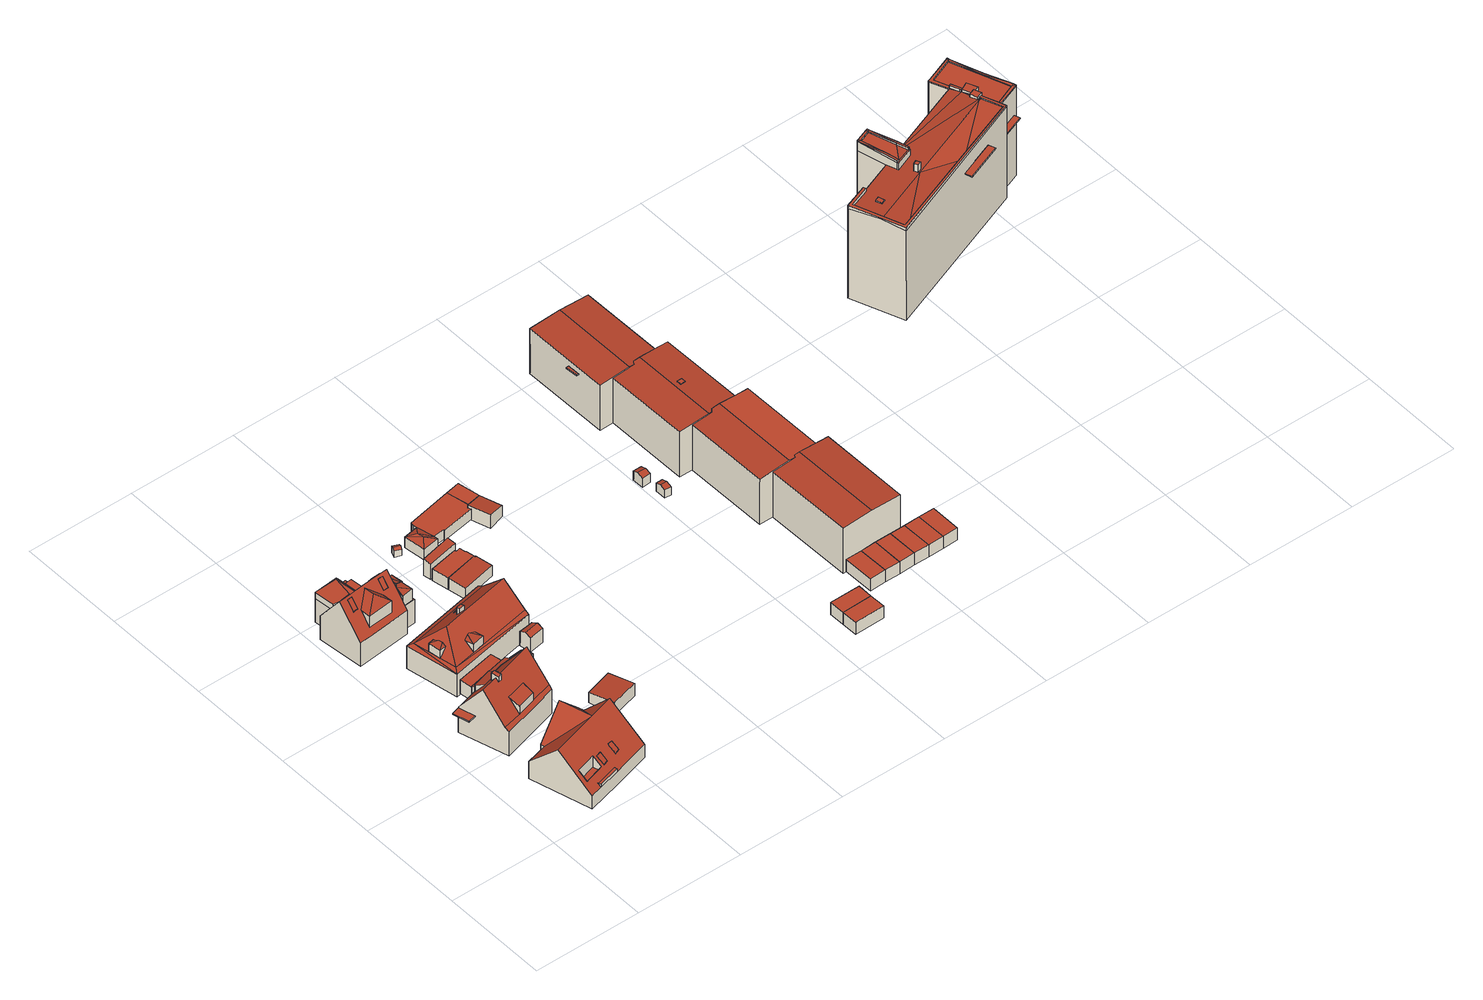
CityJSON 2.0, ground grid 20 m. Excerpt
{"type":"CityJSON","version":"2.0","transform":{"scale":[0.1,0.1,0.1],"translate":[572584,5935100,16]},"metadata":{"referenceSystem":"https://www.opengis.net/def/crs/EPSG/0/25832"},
"CityObjects":{
"building1":{"type":"Building","attributes":{"Grundfläche 2D":"168.788247","Grundhöhe NN":"18.164"},"children":["building1-1","building1-2","building1-3","building1-4"],"geometry":[{"type":"MultiSurface","lod":"3","boundaries":[[[0,1,2,3,4,5,6],[7,8,9,10,11,12]],[[13,5,4]],[[14,15,6,5]],[[16,17,13]],[[13,17,18,5]],[[18,19,14,5]],[[20,3,2,1,0,21,22]],[[23,13,4,3,20,24]],[[16,13,23,25]],[[17,16,25,26]],[[19,18,17,26,27]],[[14,19,27,28]],[[15,14,28,29]],[[21,0,6,15,29]],[[22,21,29,28,27,26,25,23,24,20]]],"semantics":{"surfaces":[{"type":"RoofSurface"},{"type":"WallSurface"},{"type":"GroundSurface"}],"values":[0,0,0,0,0,0,1,1,1,1,1,1,1,1,2]}}]},
"building1-1":{"type":"BuildingInstallation","parents":["building1"],"geometry":[{"type":"MultiSurface","lod":"3","boundaries":[[[30,31,32,33,34]],[[34,33,35,36]],[[30,34,36,37]],[[31,30,37,38]],[[35,33,32,31,38,39]]],"semantics":{"surfaces":[{"type":"RoofSurface"},{"type":"WallSurface"}],"values":[0,1,1,1,1]}}]},
"building1-2":{"type":"BuildingInstallation","parents":["building1"],"geometry":[{"type":"MultiSurface","lod":"3","boundaries":[[[40,41,42,43]],[[43,42,44,45]],[[40,43,45,46]],[[41,40,46,47]],[[42,41,47,44]]],"semantics":{"surfaces":[{"type":"RoofSurface"},{"type":"WallSurface"}],"values":[0,1,1,1,1]}}]},
"building1-3":{"type":"BuildingInstallation","parents":["building1"],"geometry":[{"type":"MultiSurface","lod":"3","boundaries":[[[48,49,50,51]],[[11,49,48,7,12]],[[9,50,49,11,10]],[[9,8,51,50]],[[7,48,51,8]]],"semantics":{"surfaces":[{"type":"RoofSurface"},{"type":"WallSurface"}],"values":[0,1,1,1,1]}}]},
"building1-4":{"type":"BuildingInstallation","parents":["building1"],"geometry":[{"type":"MultiSurface","lod":"3","boundaries":[[[52,53,54,55,56]],[[54,2,55]],[[52,1,53]],[[54,53,1,2]]],"semantics":{"surfaces":[{"type":"RoofSurface"},{"type":"WallSurface"}],"values":[0,1,1,1]}}]},
"building2":{"type":"Building","attributes":{"Grundfläche 2D":"121.464559","Grundhöhe NN":"16.495"},"children":["building2-1","building2-2","building2-3","building2-4"],"geometry":[{"type":"Solid","lod":"3","boundaries":[[[[57,58,59,60,61,62,63]],[[64,65,66,67,68,69,70]],[[60,59,64,70,69,68,62,61]],[[71,72,73,74,75,76]],[[58,57,63,77,78]],[[73,65,64,59,58,78,79,74]],[[80,66,65,73,72,81]],[[67,66,80,82,77,63,62,68]],[[75,74,79,83]],[[76,75,83,84]],[[71,76,84,85]],[[72,71,85,81]],[[77,82,80,81,85,84,83,79,78]]]],"semantics":{"surfaces":[{"type":"RoofSurface"},{"type":"WallSurface"},{"type":"GroundSurface"}],"values":[[0,0,0,0,1,1,1,1,1,1,1,1,2]]}}]},
"building2-1":{"type":"BuildingInstallation","parents":["building2"],"geometry":[{"type":"MultiSurface","lod":"3","boundaries":[[[86,87,88,89]],[[89,88,61]],[[61,60,86,89]],[[87,86,60]]],"semantics":{"surfaces":[{"type":"RoofSurface"},{"type":"WallSurface"}],"values":[0,1,1,1]}}]},
"building2-2":{"type":"BuildingInstallation","parents":["building2"],"geometry":[{"type":"MultiSurface","lod":"3","boundaries":[[[90,91,92,93]],[[69,94,91,90,95]],[[92,91,94,96]],[[97,93,92,96,70]],[[90,93,97,95]]],"semantics":{"surfaces":[{"type":"RoofSurface"},{"type":"WallSurface"}],"values":[0,1,1,1,1]}}]},
"building2-3":{"type":"BuildingInstallation","parents":["building2"],"geometry":[{"type":"MultiSurface","lod":"3","boundaries":[[[98,99,100,101]],[[98,101,102]],[[99,98,102,103]],[[100,99,103]]],"semantics":{"surfaces":[{"type":"RoofSurface"},{"type":"WallSurface"}],"values":[0,1,1,1]}}]},
"building2-4":{"type":"BuildingInstallation","parents":["building2"],"geometry":[{"type":"MultiSurface","lod":"3","boundaries":[[[104,105,106,107]],[[108,109,107,106]],[[109,110,104,107]],[[110,111,105,104]],[[111,108,106,105]],[[111,110,109,108]]],"semantics":{"surfaces":[{"type":"RoofSurface"},{"type":"WallSurface"},{"type":"OuterCeilingSurface"}],"values":[0,1,1,1,1,2]}}]},
"building3":{"type":"Building","attributes":{"Grundfläche 2D":"17.718565","Grundhöhe NN":"17.415"},"geometry":[{"type":"Solid","lod":"3","boundaries":[[[[112,113,114,115]],[[116,117,115,114]],[[117,118,112,115]],[[118,119,113,112]],[[119,116,114,113]],[[119,118,117,116]]]],"semantics":{"surfaces":[{"type":"RoofSurface"},{"type":"WallSurface"},{"type":"GroundSurface"}],"values":[[0,1,1,1,1,2]]}}]},
"building4":{"type":"Building","attributes":{"Grundfläche 2D":"124.645028","Grundhöhe NN":"17.017"},"children":["building4-1","building4-2","building4-3","building4-4","building4-5","building4-6","building4-7"],"geometry":[{"type":"Solid","lod":"3","boundaries":[[[[120,121,122,123,124,125]],[[123,126,124]],[[127,125,124,128]],[[129,127,128,124,126,130,131]],[[132,133,134]],[[135,136,137,138,134,133,139]],[[133,132,140,139]],[[141,130,126,123,142,143,144,145,146]],[[122,121,147,148,149,150,151,142,123]],[[152,153,154,155,144,143,142,151,150,156,157],[140,158,159,160,138,137,136,135,139]],[[161,162,163,164,165,166,167,168,169]],[[170,171,172,173,174,175]],[[176,177,178,179]],[[125,180,148,147,120]],[[147,121,120]],[[131,130,141]],[[131,141,146,181,127,129]],[[181,180,125,127]],[[158,132,134,160,159]],[[140,132,158]],[[160,134,138]],[[152,157,156,182,183]],[[145,144,155,154,153,152,183,184,161,169,168,167,185,186]],[[179,146,145,186,187,176]],[[170,175,181,146,179,178]],[[188,180,181,175,174,189]],[[148,180,188,190]],[[149,148,190,191]],[[182,156,150,149,191]],[[162,161,184,192]],[[163,162,192,193]],[[194,195,185,167,166,165,164,163,193,196]],[[172,171,197,198]],[[173,172,198,199]],[[174,173,199,189]],[[177,176,187,200]],[[170,178,177,200,197,171]],[[182,191,190,188,189,199,198,197,200,187,186,185,195,194,196,193,192,184,183]]]],"semantics":{"surfaces":[{"type":"RoofSurface"},{"type":"WallSurface"},{"type":"GroundSurface"}],"values":[[0,0,0,0,0,0,0,0,0,0,0,0,0,1,1,1,1,1,1,1,1,1,1,1,1,1,1,1,1,1,1,1,1,1,1,1,1,2]]}}]},
"building4-1":{"type":"BuildingInstallation","parents":["building4"],"geometry":[{"type":"MultiSurface","lod":"3","boundaries":[[[201,202,203,204,205]],[[206,207,204,203]],[[208,209,206,203,202,201]],[[210,205,204,207,211]],[[210,208,201,205]]],"semantics":{"surfaces":[{"type":"RoofSurface"},{"type":"WallSurface"}],"values":[0,1,1,1,1]}}]},
"building4-2":{"type":"BuildingInstallation","parents":["building4"],"geometry":[{"type":"MultiSurface","lod":"3","boundaries":[[[212,213,214,215,216]],[[214,213,217,218]],[[219,217,213,212,216,220]],[[215,214,218,221]],[[216,215,221,220]]],"semantics":{"surfaces":[{"type":"RoofSurface"},{"type":"WallSurface"}],"values":[0,1,1,1,1]}}]},
"building4-3":{"type":"BuildingInstallation","parents":["building4"],"geometry":[{"type":"MultiSurface","lod":"3","boundaries":[[[222,223,224,225,226,227]],[[228,225,224,223,229,230]],[[231,222,227,226,232,233]],[[223,222,231,229]],[[226,225,228,232]]],"semantics":{"surfaces":[{"type":"RoofSurface"},{"type":"WallSurface"}],"values":[0,1,1,1,1]}}]},
"building4-4":{"type":"BuildingInstallation","parents":["building4"],"geometry":[{"type":"MultiSurface","lod":"3","boundaries":[[[234,235,236,237,238,239]],[[240,241,236,235]],[[235,234,239,242,243,240]],[[241,244,237,236]],[[244,242,239,238,237]]],"semantics":{"surfaces":[{"type":"RoofSurface"},{"type":"WallSurface"}],"values":[0,1,1,1,1]}}]},
"building4-5":{"type":"BuildingInstallation","parents":["building4"],"geometry":[{"type":"MultiSurface","lod":"3","boundaries":[[[245,246,247]],[[248,246,245]],[[245,247,249]],[[250,251,247,246]],[[245,249,252]],[[253,254,248,245]],[[246,248,254,250]]],"semantics":{"surfaces":[{"type":"RoofSurface"},{"type":"WallSurface"}],"values":[0,0,0,1,1,1,1]}}]},
"building4-6":{"type":"BuildingInstallation","parents":["building4"],"geometry":[{"type":"MultiSurface","lod":"3","boundaries":[[[247,255,256,257,258,249]],[[259,260,258,257]],[[260,252,249,258]],[[255,247,251,166]],[[166,167,256,255]],[[256,167,168,259,257]]],"semantics":{"surfaces":[{"type":"RoofSurface"},{"type":"WallSurface"}],"values":[0,1,1,1,1,1]}}]},
"building4-7":{"type":"BuildingInstallation","parents":["building4"],"geometry":[{"type":"MultiSurface","lod":"3","boundaries":[[[261,245,252,260]],[[262,260,259]],[[262,261,260]],[[154,262,259,168,169]],[[263,261,262,154,169]],[[245,261,263,253]]],"semantics":{"surfaces":[{"type":"RoofSurface"},{"type":"WallSurface"}],"values":[0,0,0,1,1,1]}}]},
"building5":{"type":"Building","attributes":{"Grundfläche 2D":"168.937751","Grundhöhe NN":"17.114"},"children":["building5-1","building5-2","building5-3","building5-4"],"geometry":[{"type":"Solid","lod":"3","boundaries":[[[[264,265,266]],[[266,267,268]],[[265,267,266]],[[269,265,264]],[[265,269,270,271,272]],[[273,268,267,274]],[[274,267,272,271,270]],[[265,272,267]],[[264,266,275,276]],[[277,278,273,274,270,269,264,276,279]],[[268,273,278,280]],[[266,268,280,275]],[[277,279,276,275,280,278]]]],"semantics":{"surfaces":[{"type":"RoofSurface"},{"type":"WallSurface"},{"type":"GroundSurface"}],"values":[[0,0,0,0,0,0,0,0,1,1,1,1,2]]}}]},
"building5-1":{"type":"BuildingInstallation","parents":["building5"],"geometry":[{"type":"MultiSurface","lod":"3","boundaries":[[[281,282,283]],[[284,283,282,285]],[[285,286,284]],[[283,287,281]],[[286,288,284]],[[283,284,288,287]]],"semantics":{"surfaces":[{"type":"RoofSurface"},{"type":"WallSurface"}],"values":[0,0,0,1,1,1]}}]},
"building5-2":{"type":"BuildingInstallation","parents":["building5"],"geometry":[{"type":"MultiSurface","lod":"3","boundaries":[[[289,290,291,292]],[[290,293,291]],[[294,289,292]],[[292,291,295,296]],[[292,296,294]],[[293,295,291]]],"semantics":{"surfaces":[{"type":"RoofSurface"},{"type":"WallSurface"}],"values":[0,0,0,1,1,1]}}]},
"building5-3":{"type":"BuildingInstallation","parents":["building5"],"geometry":[{"type":"MultiSurface","lod":"3","boundaries":[[[297,298,299,300]],[[300,299,301,302]],[[297,300,302,303]],[[298,297,303,304]],[[299,298,304,301]]],"semantics":{"surfaces":[{"type":"RoofSurface"},{"type":"WallSurface"}],"values":[0,1,1,1,1]}}]},
"building5-4":{"type":"BuildingInstallation","parents":["building5"],"geometry":[{"type":"MultiSurface","lod":"3","boundaries":[[[305,306,307,308]],[[306,305,309,310]],[[305,308,311,309]],[[308,307,312,311]],[[307,306,310,312]]],"semantics":{"surfaces":[{"type":"RoofSurface"},{"type":"WallSurface"}],"values":[0,1,1,1,1]}}]},
"building6":{"type":"Building","attributes":{"Grundfläche 2D":"7.704558","Grundhöhe NN":"17.415"},"geometry":[{"type":"Solid","lod":"3","boundaries":[[[[313,314,315,316,317,318,319]],[[319,318,317,320,321]],[[313,319,321,322]],[[314,313,322,323]],[[315,314,323,324]],[[316,315,324,325]],[[317,316,325,320]],[[323,322,321,320,325,324]]]],"semantics":{"surfaces":[{"type":"RoofSurface"},{"type":"WallSurface"},{"type":"GroundSurface"}],"values":[[0,1,1,1,1,1,1,2]]}}]},
"building7":{"type":"Building","attributes":{"Grundfläche 2D":"24.743703","Grundhöhe NN":"18.137"},"geometry":[{"type":"Solid","lod":"3","boundaries":[[[[326,327,328,329]],[[330,331,329,328]],[[331,332,326,329]],[[332,333,327,326]],[[333,330,328,327]],[[333,332,331,330]]]],"semantics":{"surfaces":[{"type":"RoofSurface"},{"type":"WallSurface"},{"type":"GroundSurface"}],"values":[[0,1,1,1,1,2]]}}]},
"building8":{"type":"Building","attributes":{"Grundfläche 2D":"5.789865","Grundhöhe NN":"17.114"},"geometry":[{"type":"Solid","lod":"3","boundaries":[[[[334,335,336,337,338]],[[339,335,334,340]],[[338,337,336,341,342]],[[340,334,338,342,343]],[[339,340,343,344]],[[341,336,335,339,344]],[[343,342,341,344]]]],"semantics":{"surfaces":[{"type":"RoofSurface"},{"type":"WallSurface"},{"type":"GroundSurface"}],"values":[[0,0,1,1,1,1,2]]}}]},
"building9":{"type":"Building","attributes":{"Grundfläche 2D":"1.375483","Grundhöhe NN":"18.046"},"geometry":[{"type":"Solid","lod":"3","boundaries":[[[[345,346,347,348]],[[349,345,348,350]],[[350,348,347,351,352]],[[349,350,352,353]],[[354,346,345,349,353,355]],[[347,346,354,351]],[[353,352,351,354,355]]]],"semantics":{"surfaces":[{"type":"RoofSurface"},{"type":"WallSurface"},{"type":"GroundSurface"}],"values":[[0,0,1,1,1,1,2]]}}]},
"building10":{"type":"Building","attributes":{"Grundfläche 2D":"21.362472","Grundhöhe NN":"17.923"},"geometry":[{"type":"Solid","lod":"3","boundaries":[[[[356,357,358,359,360,361]],[[362,363,361,360]],[[363,364,356,361]],[[364,365,357,356]],[[365,366,358,357]],[[366,367,359,358]],[[367,362,360,359]],[[367,366,365,364,363,362]]]],"semantics":{"surfaces":[{"type":"RoofSurface"},{"type":"WallSurface"},{"type":"GroundSurface"}],"values":[[0,1,1,1,1,1,1,2]]}}]},
"building11":{"type":"Building","attributes":{"Grundfläche 2D":"18.828103","Grundhöhe NN":"17.928"},"geometry":[{"type":"Solid","lod":"3","boundaries":[[[[368,369,370,371,372,361,360,373]],[[374,363,361,372]],[[363,362,360,361]],[[362,375,373,360]],[[375,376,368,373]],[[376,377,369,368]],[[377,378,370,369]],[[378,379,371,370]],[[379,374,372,371]],[[363,374,379,378,377,376,375,362]]]],"semantics":{"surfaces":[{"type":"RoofSurface"},{"type":"WallSurface"},{"type":"GroundSurface"}],"values":[[0,1,1,1,1,1,1,1,1,2]]}}]},
"building12":{"type":"Building","attributes":{"Grundfläche 2D":"8.442558","Grundhöhe NN":"17.928"},"geometry":[{"type":"Solid","lod":"3","boundaries":[[[[380,381,382,383]],[[384,385,383,382]],[[385,386,380,383]],[[386,387,381,380]],[[387,384,382,381]],[[387,386,385,384]]]],"semantics":{"surfaces":[{"type":"RoofSurface"},{"type":"WallSurface"},{"type":"GroundSurface"}],"values":[[0,1,1,1,1,2]]}}]},
"building13":{"type":"Building","attributes":{"Grundfläche 2D":"12.409460","Grundhöhe NN":"17.928"},"geometry":[{"type":"Solid","lod":"3","boundaries":[[[[388,389,390]],[[388,391,389]],[[388,390,392]],[[393,392,394]],[[393,388,392]],[[391,393,394]],[[393,391,388]],[[395,396,390,389]],[[396,397,392,390]],[[397,398,394,392]],[[398,399,391,394]],[[399,395,389,391]],[[399,398,397,396,395]]]],"semantics":{"surfaces":[{"type":"RoofSurface"},{"type":"WallSurface"},{"type":"GroundSurface"}],"values":[[0,0,0,0,0,0,0,1,1,1,1,1,2]]}}]},
"building14":{"type":"Building","attributes":{"Grundfläche 2D":"41.717760","Grundhöhe NN":"17.933"},"geometry":[{"type":"Solid","lod":"3","boundaries":[[[[400,401,402,403,404,405,406,407,394,392]],[[406,405,408,409]],[[407,406,409,410]],[[392,394,407,410,397]],[[400,392,397,411]],[[401,400,411,412]],[[402,401,412,413]],[[403,402,413,414]],[[404,403,414,415]],[[405,404,415,408]],[[413,412,411,397,410,409,408,415,414]]]],"semantics":{"surfaces":[{"type":"RoofSurface"},{"type":"WallSurface"},{"type":"GroundSurface"}],"values":[[0,1,1,1,1,1,1,1,1,1,2]]}}]},
"building15":{"type":"Building","attributes":{"Grundfläche 2D":"12.833423","Grundhöhe NN":"17.885"},"geometry":[{"type":"Solid","lod":"3","boundaries":[[[[416,417,418,419]],[[417,416,414,420]],[[418,417,420,421]],[[419,418,421,422]],[[416,419,422,414]],[[420,414,422,421]]]],"semantics":{"surfaces":[{"type":"RoofSurface"},{"type":"WallSurface"},{"type":"GroundSurface"}],"values":[[0,1,1,1,1,2]]}}]},
"building16":{"type":"Building","attributes":{"Grundfläche 2D":"11.328681","Grundhöhe NN":"18.114"},"geometry":[{"type":"Solid","lod":"3","boundaries":[[[[423,405,404,419]],[[424,425,419,404]],[[425,426,423,419]],[[426,427,405,423]],[[427,424,404,405]],[[427,426,425,424]]]],"semantics":{"surfaces":[{"type":"RoofSurface"},{"type":"WallSurface"},{"type":"GroundSurface"}],"values":[[0,1,1,1,1,2]]}}]},
"building17":{"type":"Building","attributes":{"Grundfläche 2D":"15.932856","Grundhöhe NN":"18.078"},"geometry":[{"type":"Solid","lod":"3","boundaries":[[[[428,429,430,431]],[[432,433,431,430]],[[433,434,428,431]],[[434,435,429,428]],[[435,432,430,429]],[[435,434,433,432]]]],"semantics":{"surfaces":[{"type":"RoofSurface"},{"type":"WallSurface"},{"type":"GroundSurface"}],"values":[[0,1,1,1,1,2]]}}]},
"building18":{"type":"Building","attributes":{"Grundfläche 2D":"15.942588","Grundhöhe NN":"18.073"},"geometry":[{"type":"Solid","lod":"3","boundaries":[[[[436,437,428,431]],[[434,433,431,428]],[[433,438,436,431]],[[438,439,437,436]],[[439,434,428,437]],[[439,438,433,434]]]],"semantics":{"surfaces":[{"type":"RoofSurface"},{"type":"WallSurface"},{"type":"GroundSurface"}],"values":[[0,1,1,1,1,2]]}}]},
"building19":{"type":"Building","attributes":{"Grundfläche 2D":"2.596072","Grundhöhe NN":"18.115"},"geometry":[{"type":"Solid","lod":"3","boundaries":[[[[440,441,442,443]],[[444,441,440,445]],[[443,442,446,447]],[[445,440,443,447,448]],[[444,445,448,449]],[[446,442,441,444,449]],[[447,446,449,448]]]],"semantics":{"surfaces":[{"type":"RoofSurface"},{"type":"WallSurface"},{"type":"GroundSurface"}],"values":[[0,0,1,1,1,1,2]]}}]},
"building20":{"type":"Building","attributes":{"Grundfläche 2D":"3.355960","Grundhöhe NN":"18.107"},"geometry":[{"type":"Solid","lod":"3","boundaries":[[[[450,451,452,453]],[[454,450,453,455]],[[455,453,452,456,457]],[[454,455,457,458]],[[451,450,454,458,459]],[[452,451,459,456]],[[457,456,459,458]]]],"semantics":{"surfaces":[{"type":"RoofSurface"},{"type":"WallSurface"},{"type":"GroundSurface"}],"values":[[0,0,1,1,1,1,2]]}}]},
"building21":{"type":"Building","attributes":{"Grundfläche 2D":"16.484910","Grundhöhe NN":"18.064"},"geometry":[{"type":"Solid","lod":"3","boundaries":[[[[460,461,462,463]],[[464,465,463,462]],[[465,466,460,463]],[[466,467,461,460]],[[467,464,462,461]],[[467,466,465,464]]]],"semantics":{"surfaces":[{"type":"RoofSurface"},{"type":"WallSurface"},{"type":"GroundSurface"}],"values":[[0,1,1,1,1,2]]}}]},
"building22":{"type":"Building","attributes":{"Grundfläche 2D":"15.941653","Grundhöhe NN":"18.071"},"geometry":[{"type":"Solid","lod":"3","boundaries":[[[[463,468,469,460]],[[460,469,470,466]],[[468,463,465,471]],[[469,468,471,470]],[[463,460,466,465]],[[471,465,466,470]]]],"semantics":{"surfaces":[{"type":"RoofSurface"},{"type":"WallSurface"},{"type":"GroundSurface"}],"values":[[0,1,1,1,1,2]]}}]},
"building23":{"type":"Building","attributes":{"Grundfläche 2D":"16.546870","Grundhöhe NN":"18.065"},"geometry":[{"type":"Solid","lod":"3","boundaries":[[[[472,473,469,468]],[[474,470,469,473]],[[470,471,468,469]],[[471,475,472,468]],[[475,474,473,472]],[[474,475,471,470]]]],"semantics":{"surfaces":[{"type":"RoofSurface"},{"type":"WallSurface"},{"type":"GroundSurface"}],"values":[[0,1,1,1,1,2]]}}]},
"building24":{"type":"Building","attributes":{"Grundfläche 2D":"16.035937","Grundhöhe NN":"18.060"},"geometry":[{"type":"Solid","lod":"3","boundaries":[[[[472,476,477,473]],[[476,472,475,478]],[[477,476,478,479]],[[473,477,479,474]],[[472,473,474,475]],[[478,475,474,479]]]],"semantics":{"surfaces":[{"type":"RoofSurface"},{"type":"WallSurface"},{"type":"GroundSurface"}],"values":[[0,1,1,1,1,2]]}}]},
"building25":{"type":"Building","attributes":{"Grundfläche 2D":"743.798392","Grundhöhe NN":"18.019"},"children":["building25-1","building25-2","building25-3","building25-4","building25-5"],"geometry":[{"type":"Solid","lod":"3","boundaries":[[[[480,481,482,483,484,485,486]],[[487,488,489,490,491,492,485,484]],[[493,494,495,496,497,498]],[[499,500,494,493]],[[501,502,503,504]],[[501,504,489,488,487,505,506]],[[507,508,509,481,480,510,511]],[[496,495,512,513,514,509,508]],[[499,493,498,515,516]],[[500,499,516,517]],[[495,494,500,517,518,512]],[[498,497,519,515]],[[506,505,520,521]],[[502,501,506,521,522]],[[502,522,523,503]],[[489,504,503,523,524,490]],[[483,482,525,526]],[[487,484,483,526,520,505]],[[490,524,527,491]],[[492,491,527,528]],[[510,486,485,492,528,529,511]],[[486,510,480]],[[497,496,508,507,530,519]],[[513,512,518,531]],[[514,513,531,525]],[[525,482,514]],[[514,482,481,509]],[[507,511,529,530]],[[526,525,531,518,517,516,515,519,530,529,528,527,524,523,522,521,520]]]],"semantics":{"surfaces":[{"type":"RoofSurface"},{"type":"WallSurface"},{"type":"GroundSurface"}],"values":[[0,0,0,0,0,0,0,0,1,1,1,1,1,1,1,1,1,1,1,1,1,1,1,1,1,1,1,1,2]]}}]},
"building25-1":{"type":"BuildingInstallation","parents":["building25"],"geometry":[{"type":"MultiSurface","lod":"3","boundaries":[[[532,533,534,535]],[[535,534,536,537]],[[532,535,537,538]],[[533,532,538,539]],[[534,533,539,536]]],"semantics":{"surfaces":[{"type":"RoofSurface"},{"type":"WallSurface"}],"values":[0,1,1,1,1]}}]},
"building25-2":{"type":"BuildingInstallation","parents":["building25"],"geometry":[{"type":"MultiSurface","lod":"3","boundaries":[[[540,541,542,543]],[[544,545,542,541]],[[545,546,543,542]],[[546,547,540,543]],[[547,544,541,540]],[[544,547,546,545]]],"semantics":{"surfaces":[{"type":"RoofSurface"},{"type":"WallSurface"},{"type":"OuterCeilingSurface"}],"values":[0,1,1,1,1,2]}}]},
"building25-3":{"type":"BuildingInstallation","parents":["building25"],"geometry":[{"type":"MultiSurface","lod":"3","boundaries":[[[548,549,550,551]],[[552,553,551,550]],[[553,554,548,551]],[[554,555,549,548]],[[555,552,550,549]],[[555,554,553,552]]],"semantics":{"surfaces":[{"type":"RoofSurface"},{"type":"WallSurface"},{"type":"OuterCeilingSurface"}],"values":[0,1,1,1,1,2]}}]},
"building25-4":{"type":"BuildingInstallation","parents":["building25"],"geometry":[{"type":"MultiSurface","lod":"3","boundaries":[[[556,557,558,559]],[[560,561,558,557]],[[561,562,559,558]],[[562,563,556,559]],[[563,560,557,556]],[[560,563,562,561]]],"semantics":{"surfaces":[{"type":"RoofSurface"},{"type":"WallSurface"},{"type":"OuterCeilingSurface"}],"values":[0,1,1,1,1,2]}}]},
"building25-5":{"type":"BuildingInstallation","parents":["building25"],"geometry":[{"type":"MultiSurface","lod":"3","boundaries":[[[564,565,566,567]],[[568,569,566,565]],[[569,570,567,566]],[[570,571,564,567]],[[571,568,565,564]],[[568,571,570,569]]],"semantics":{"surfaces":[{"type":"RoofSurface"},{"type":"WallSurface"},{"type":"OuterCeilingSurface"}],"values":[0,1,1,1,1,2]}}]},
"building26":{"type":"Building","attributes":{"Grundfläche 2D":"16.210530","Grundhöhe NN":"18.060"},"geometry":[{"type":"Solid","lod":"3","boundaries":[[[[572,573,477,476]],[[479,478,476,477]],[[478,574,572,476]],[[574,575,573,572]],[[575,479,477,573]],[[575,574,478,479]]]],"semantics":{"surfaces":[{"type":"RoofSurface"},{"type":"WallSurface"},{"type":"GroundSurface"}],"values":[[0,1,1,1,1,2]]}}]},
"building27":{"type":"Building","attributes":{"Grundfläche 2D":"15.945864","Grundhöhe NN":"18.060"},"geometry":[{"type":"Solid","lod":"3","boundaries":[[[[576,577,573,572]],[[575,574,572,573]],[[574,578,576,572]],[[578,579,577,576]],[[579,575,573,577]],[[579,578,574,575]]]],"semantics":{"surfaces":[{"type":"RoofSurface"},{"type":"WallSurface"},{"type":"GroundSurface"}],"values":[[0,1,1,1,1,2]]}}]},
"building28":{"type":"Building","attributes":{"Grundfläche 2D":"383.633531","Grundhöhe NN":"16.232"},"children":["building28-1","building28-2","building28-3","building28-4","building28-5","building28-6","building28-7","building28-8"],"geometry":[{"type":"MultiSurface","lod":"3","boundaries":[[[580,581,582,583,584,585]],[[586,587,581,588]],[[581,580,588]],[[589,590,591,592,593,594,595,596,597]],[[598,599,595]],[[599,596,595]],[[600,601,598]],[[601,602,598]],[[602,599,598]],[[603,604,600,605,606,607]],[[604,601,600]],[[608,609,610,611,612,613,614,615,616,617,618,619,620,621,622,623]],[[624,625,626,627,628,629,630,631,632,633,634,635,636,637,625]],[[638,639,640,641,642,643,644,645,646,647,648,649,650,651,652]],[[638,653,654,655,639]],[[639,655,654,656,657,658]],[[651,650,659,660]],[[661,651,660]],[[662,663,664,652,665,666,667]],[[652,651,661,665]],[[668,652,664]],[[669,670,638,652,668,671]],[[652,638,670,654,653,638]],[[672,673,669]],[[673,670,669]],[[674,670,673]],[[656,675,676,677,658,657]],[[678,679,606,605]],[[634,633,680,605]],[[633,632,669,681]],[[632,631,672,669]],[[631,630,629,674,673,672]],[[628,670,674,629]],[[670,628,627,654]],[[656,654,627,626]],[[656,626,625,675]],[[643,642,583,582]],[[584,583,642,641]],[[641,640,585,584]],[[682,585,640,639,683]],[[684,685,682,683,686,687]],[[582,684,687,644,643]],[[594,593,625,637]],[[595,594,637,636]],[[595,636,635,600,598]],[[635,634,605,600]],[[688,689,690,691,604,603,607,606]],[[691,692,602,601,604]],[[602,693,596,599]],[[693,694,695,589,597,596]],[[696,658,590,589,695]],[[658,677,591,590]],[[668,664,616,615,671]],[[616,664,663,617]],[[663,662,667,618,617]],[[665,661,660,659,619,618,667,666]],[[649,648,620,619,659,650]],[[646,621,620,648,647]],[[646,645,697,623,622,621]],[[697,698,608,623]],[[698,699,700,609,608]],[[700,701,610,609]],[[611,610,701,702,679,678,681,669,614,613,612]],[[703,693,602,692,691,704,705]],[[706,707,688,606,679,702,701,708,709,710]],[[710,711,712,704,691,690,689,688,707,706]],[[713,695,694,693,703,714]],[[696,695,713,715]],[[658,696,715,716,639]],[[683,639,716,717]],[[718,687,686,683,717,719]],[[644,687,718,720]],[[645,644,720,721]],[[697,645,721,722]],[[698,697,722,723]],[[700,699,698,723,724]],[[701,700,724,708]],[[716,715,713,714,703,705,704,712,711,710,709,708,724,723,722,721,720,718,719,717]]],"semantics":{"surfaces":[{"type":"RoofSurface"},{"type":"WallSurface"},{"type":"GroundSurface"}],"values":[0,0,0,0,0,0,0,0,0,0,0,0,0,0,0,0,0,0,0,0,0,0,0,0,0,0,0,1,1,1,1,1,1,1,1,1,1,1,1,1,1,1,1,1,1,1,1,1,1,1,1,1,1,1,1,1,1,1,1,1,1,1,1,1,1,1,1,1,1,1,1,1,1,1,1,1,1,2]}}]},
"building28-1":{"type":"BuildingInstallation","parents":["building28"],"geometry":[{"type":"MultiSurface","lod":"3","boundaries":[[[725,726,727,728]],[[728,727,729,730]],[[725,728,730,731]],[[726,725,731,732]],[[727,726,732,729]]],"semantics":{"surfaces":[{"type":"RoofSurface"},{"type":"WallSurface"}],"values":[0,1,1,1,1]}}]},
"building28-2":{"type":"BuildingInstallation","parents":["building28"],"geometry":[{"type":"MultiSurface","lod":"3","boundaries":[[[733,734,735,736,737,738,739,740,741]],[[742,743,735,734]],[[743,638,671,615,614,669,672,739,738,737,736,735]],[[673,744,745,741,740,739,672]],[[742,734,733,741,745,746,670,653]]],"semantics":{"surfaces":[{"type":"RoofSurface"},{"type":"WallSurface"}],"values":[0,1,1,1,1]}}]},
"building28-3":{"type":"BuildingInstallation","parents":["building28"],"geometry":[{"type":"MultiSurface","lod":"3","boundaries":[[[747,748,749,750,751]],[[752,749,748]],[[752,753,754,755]],[[755,749,752]],[[756,757,753]],[[757,754,753]],[[758,757,756]],[[758,756,759,760]],[[761,754,757]],[[762,749,755]],[[747,751,582,581]],[[587,752,748,747,581]],[[753,752,587,586]],[[756,753,586,588]],[[759,756,588,580]],[[760,759,580,585]],[[758,760,585,682,761,757]],[[682,685,684,762,755,754,761]],[[749,762,684,582,751,750]]],"semantics":{"surfaces":[{"type":"RoofSurface"},{"type":"WallSurface"}],"values":[0,0,0,0,0,0,0,0,0,0,1,1,1,1,1,1,1,1,1]}}]},
"building28-4":{"type":"BuildingInstallation","parents":["building28"],"geometry":[{"type":"MultiSurface","lod":"3","boundaries":[[[763,764,765,766,767,768,769]],[[655,654,769,768]],[[766,765,764,593,592,591]],[[657,767,766,591,677]],[[657,655,768,767]],[[763,656,675,593,764]],[[675,625,593]]],"semantics":{"surfaces":[{"type":"RoofSurface"},{"type":"WallSurface"}],"values":[0,1,1,1,1,1,1]}}]},
"building28-5":{"type":"BuildingInstallation","parents":["building28"],"geometry":[{"type":"MultiSurface","lod":"3","boundaries":[[[744,770,771,763,769,746,745]],[[772,770,744,673,630]],[[771,770,772,773]],[[626,656,763,769,763,771,773]],[[654,670,746,769]]],"semantics":{"surfaces":[{"type":"RoofSurface"},{"type":"WallSurface"}],"values":[0,1,1,1,1]}}]},
"building28-6":{"type":"BuildingInstallation","parents":["building28"],"geometry":[{"type":"MultiSurface","lod":"3","boundaries":[[[774,775,776,777]],[[777,776,778,779]],[[774,777,779,780]],[[775,774,780,781]],[[776,775,781,778]]],"semantics":{"surfaces":[{"type":"RoofSurface"},{"type":"WallSurface"}],"values":[0,1,1,1,1]}}]},
"building28-7":{"type":"BuildingInstallation","parents":["building28"],"geometry":[{"type":"MultiSurface","lod":"3","boundaries":[[[782,783,784,785,707]],[[785,786,706,707]],[[784,783,787,788]],[[785,784,788,786]],[[782,707,706,789,787,783]],[[787,789,706,786,788]]],"semantics":{"surfaces":[{"type":"RoofSurface"},{"type":"WallSurface"},{"type":"OuterCeilingSurface"}],"values":[0,1,1,1,1,2]}}]},
"building28-8":{"type":"BuildingInstallation","parents":["building28"],"geometry":[{"type":"MultiSurface","lod":"3","boundaries":[[[790,791,792,793]],[[794,795,792,791]],[[795,796,793,792]],[[796,797,790,793]],[[797,794,791,790]],[[794,797,796,795]]],"semantics":{"surfaces":[{"type":"RoofSurface"},{"type":"WallSurface"},{"type":"OuterCeilingSurface"}],"values":[0,1,1,1,1,2]}}]}
},
"vertices":[
[79,4,49],[101,10,49],[142,21,49],[212,41,49],[195,103,110],[150,90,110],[63,65,110],[120,32,64],[83,21,64],[79,36,79],[103,43,79],[115,47,79],[119,34,67],[182,150,59],[88,128,57],[48,117,57],[184,150,57],[181,162,57],[133,148,110],[86,135,57],[212,41,22],[79,4,22],[142,21,22],[182,150,22],[195,103,22],[184,150,22],[181,162,22],[86,135,22],[88,128,22],[48,117,22],
[131,48,77],[122,45,77],[126,34,66],[126,33,65],[135,36,65],[126,33,64],[135,36,64],[131,48,76],[122,45,76],[126,34,65],
[160,56,77],[151,54,77],[155,41,65],[164,44,65],[155,41,64],[164,44,64],[160,56,76],[151,54,76],
[120,32,56],[115,47,56],[79,36,56],[83,21,56],
[99,16,55],[101,10,55],[142,21,55],[141,28,55],[134,26,55],
[137,207,55],[178,219,55],[177,224,61],[136,213,61],[101,203,61],[66,194,61],[68,188,55],[166,264,117],[153,309,55],[43,278,55],[43,277,57],[55,233,117],[87,242,117],[94,244,117],[95,309,46],[99,294,51],[153,309,50],[157,295,55],[181,302,54],[174,326,46],[68,188,5],[178,219,5],[157,295,5],[43,278,5],[99,294,5],[43,277,5],[181,302,5],[174,326,5],[95,309,5],
[136,213,77],[131,232,88],[95,222,88],[101,203,77],
[85,250,122],[88,237,122],[95,239,122],[92,252,122],[88,237,111],[85,250,107],[95,239,110],[92,252,107],
[115,293,77],[80,283,77],[85,266,86],[120,276,86],[115,293,62],[80,283,62],
[28,273,56],[36,243,56],[51,247,56],[43,277,56],[51,247,54],[43,277,54],[28,273,54],[36,243,54],
[97,310,42],[169,325,42],[165,348,42],[93,334,42],[165,348,14],[93,334,14],[97,310,14],[169,325,14],
[32,560,71],[40,552,80],[47,547,87],[51,544,92],[52,578,98],[28,598,71],[57,540,98],[73,603,71],[71,600,74],[74,599,71],[75,560,73],[77,563,71],[91,493,92],[66,505,113],[44,488,92],[63,523,112],[62,522,111],[43,507,92],[43,506,92],[64,524,113],[89,511,92],[77,563,70],[63,527,116],[91,530,116],[113,532,116],[109,575,59],[77,571,59],[32,560,68],[31,566,59],[9,564,59],[13,522,116],[26,523,116],[118,489,59],[117,498,71],[117,499,73],[115,517,96],[18,479,59],[45,481,59],[91,493,68],[48,489,69],[44,488,69],[117,498,59],[142,500,59],[136,551,59],[135,551,59],[120,550,59],[117,549,59],[112,549,59],[115,517,59],[117,499,59],[74,599,45],[99,601,45],[98,611,45],[68,608,45],[68,602,45],[73,603,45],[105,574,51],[102,602,51],[74,599,51],[77,571,51],[28,598,59],[73,603,59],[18,479,10],[118,489,10],[117,498,10],[112,549,10],[109,575,10],[105,574,10],[28,598,10],[68,602,10],[31,566,10],[9,564,10],[142,500,10],[136,551,10],[120,550,10],[117,549,10],[135,551,10],[99,601,10],[98,611,10],[68,608,10],[102,602,10],
[26,526,114],[27,526,114],[35,527,114],[34,540,95],[24,539,95],[35,527,113],[34,540,94],[26,526,113],[27,526,113],[24,539,94],[28,540,94],
[100,534,113],[101,534,113],[99,546,97],[89,545,97],[91,533,113],[101,534,112],[99,546,96],[100,534,112],[91,533,112],[89,545,96],
[37,508,97],[36,521,113],[28,520,113],[27,520,113],[28,507,97],[33,508,97],[27,520,112],[36,521,112],[28,520,112],[37,508,96],[28,507,96],[33,508,96],
[97,527,112],[92,526,113],[93,515,97],[102,515,97],[101,524,109],[101,527,112],[92,526,112],[93,515,96],[101,527,111],[97,527,111],[102,515,96],
[136,525,81],[135,546,81],[121,545,87],[138,525,81],[124,523,87],[135,546,59],[121,545,59],[124,523,84],[136,525,59],[138,525,59],
[117,549,87],[112,549,87],[115,517,87],[120,517,87],[115,517,85],[120,517,85],
[139,502,81],[117,499,81],[139,502,59],
[254,366,58],[92,342,63],[87,333,58],[76,423,63],[68,430,58],[253,373,63],[245,414,103],[160,398,103],[112,388,103],[236,463,58],[237,454,63],[87,333,11],[254,366,11],[245,414,11],[236,463,11],[253,373,11],[68,430,11],
[98,374,80],[99,382,83],[86,372,80],[82,395,80],[98,388,83],[93,397,80],[86,372,63],[82,395,63],
[141,373,83],[139,373,83],[133,350,80],[156,355,80],[129,367,80],[152,372,80],[133,350,63],[156,355,63],
[157,410,106],[148,408,106],[149,402,106],[159,404,106],[149,402,98],[159,404,97],[157,410,91],[148,408,91],
[159,429,74],[161,420,83],[172,422,83],[171,431,74],[159,429,73],[161,420,82],[171,431,73],[172,422,82],
[217,315,38],[213,315,38],[211,331,36],[174,325,40],[180,304,42],[214,310,39],[217,310,39],[180,304,14],[217,310,14],[217,315,14],[213,315,14],[211,331,14],[174,325,14],
[275,203,42],[225,189,42],[238,143,47],[288,156,47],[238,143,21],[288,156,21],[275,203,21],[225,189,21],
[234,349,45],[261,353,45],[259,364,40],[255,363,40],[232,360,40],[263,343,40],[236,339,40],[259,364,11],[232,360,11],[236,339,11],[263,343,11],
[217,624,36],[219,630,33],[208,634,33],[206,628,36],[215,619,33],[204,623,33],[208,634,20],[204,623,20],[215,619,20],[219,630,20],[217,624,20],
[229,484,41],[292,498,41],[285,528,43],[283,527,43],[283,530,43],[222,517,43],[283,530,19],[222,517,19],[229,484,19],[292,498,19],[285,528,19],[283,527,19],
[279,545,43],[277,557,43],[269,555,43],[268,558,43],[216,548,43],[280,545,43],[216,548,19],[280,545,19],[279,545,19],[277,557,19],[269,555,19],[268,558,19],
[274,564,50],[271,578,53],[213,565,53],[216,551,50],[213,565,19],[216,551,19],[274,564,19],[271,578,19],
[249,608,46],[236,591,40],[267,596,40],[231,631,40],[266,604,40],[247,620,46],[259,636,40],[236,591,19],[267,596,19],[266,604,19],[259,636,19],[231,631,19],
[287,607,40],[287,604,40],[347,614,41],[345,619,41],[350,620,42],[341,664,42],[259,649,40],[258,642,40],[341,664,19],[259,649,19],[258,642,19],[287,607,19],[287,604,19],[347,614,19],[345,619,19],[350,620,19],
[345,619,47],[357,580,47],[387,589,42],[375,628,42],[357,580,19],[387,589,19],[375,628,19],
[367,669,42],[350,620,21],[375,628,21],[367,669,21],[341,664,21],
[631,76,46],[631,47,46],[687,48,46],[686,77,46],[687,48,21],[686,77,21],[631,76,21],[631,47,21],
[686,105,46],[630,105,46],[686,105,21],[630,105,21],
[613,472,41],[601,472,41],[601,462,38],[613,461,38],[601,482,38],[613,482,38],[601,462,21],[613,461,21],[613,482,21],[601,482,21],
[590,513,44],[590,501,40],[606,502,40],[605,512,44],[590,523,40],[605,523,40],[606,502,21],[605,523,21],[590,523,21],[590,501,21],
[738,163,46],[709,163,46],[710,106,46],[739,107,46],[710,106,21],[739,107,21],[738,163,21],[709,163,21],
[767,107,46],[767,164,46],[767,164,21],[767,107,21],
[797,108,46],[796,164,46],[796,164,21],[797,108,21],
[825,108,46],[824,164,46],[825,108,21],[824,164,21],
[718,492,115],[720,492,115],[764,492,113],[762,649,113],[706,648,116],[707,485,116],[712,485,116],[694,648,115],[693,646,115],[689,641,115],[680,641,115],[647,641,113],[649,484,113],[760,164,116],[758,333,116],[749,333,115],[746,328,115],[701,327,113],[703,163,113],[817,165,113],[815,334,113],[679,805,116],[620,804,113],[622,640,113],[680,641,116],[737,648,113],[735,805,113],[675,327,113],[734,328,116],[733,492,116],[712,485,115],[673,484,113],[791,334,113],[789,492,114],[764,492,114],[703,163,20],[817,165,20],[815,334,20],[791,334,20],[701,327,20],[737,648,20],[735,805,20],[620,804,20],[622,640,20],[680,641,20],[764,492,20],[762,649,20],[647,641,20],[649,484,20],[673,484,20],[675,327,20],[789,492,20],
[715,562,117],[724,562,117],[724,570,117],[715,570,117],[724,570,115],[715,570,115],[715,562,115],[724,562,115],
[827,260,45],[816,260,45],[817,237,45],[827,237,45],[816,260,43],[817,237,43],[827,237,43],[827,260,43],
[616,713,101],[617,690,101],[621,690,101],[621,713,101],[621,690,99],[621,713,99],[616,713,99],[617,690,99],
[774,579,45],[763,578,45],[763,556,45],[774,556,45],[763,578,43],[763,556,43],[774,556,43],[774,579,43],
[801,422,45],[790,421,45],[790,398,45],[801,398,45],[790,421,43],[790,398,43],[801,398,43],[801,422,43],
[854,108,46],[853,165,46],[854,108,21],[853,165,21],
[882,109,46],[882,165,46],[882,109,21],[882,165,21],
[1250,669,203],[1223,659,203],[1219,657,203],[1220,655,203],[1253,668,203],[1253,670,203],[1226,734,206],[1204,726,206],[1243,688,204],[1380,778,189],[1394,745,189],[1395,746,189],[1397,747,189],[1398,747,189],[1387,775,189],[1431,792,189],[1434,798,189],[1385,779,189],[1451,739,189],[1435,793,189],[1470,689,189],[1475,691,189],[1456,740,187],[1472,684,189],[1476,686,189],[1428,672,189],[1429,668,189],[1469,683,189],[1108,640,194],[1144,546,194],[1433,656,194],[1432,660,194],[1429,668,194],[1418,696,194],[1417,699,194],[1413,697,194],[1414,694,194],[1418,683,194],[1428,658,194],[1147,552,194],[1115,637,194],[1153,651,194],[1152,653,194],[1151,656,194],[1397,747,187],[1398,747,187],[1406,728,187],[1403,727,187],[1410,711,187],[1415,713,187],[1416,711,187],[1420,700,187],[1417,699,187],[1418,696,187],[1428,672,187],[1470,689,187],[1431,792,187],[1387,775,187],[1410,696,192],[1246,689,188],[1253,670,190],[1253,668,190],[1220,655,190],[1219,657,190],[1214,677,188],[1152,653,188],[1153,651,189],[1151,650,189],[1115,637,189],[1131,594,192],[1134,588,192],[1239,628,192],[1410,693,192],[1407,710,191],[1403,727,189],[1402,727,189],[1406,728,189],[1401,730,189],[1394,745,188],[1147,552,189],[1159,556,189],[1304,611,191],[1424,669,192],[1418,683,192],[1414,694,192],[1322,618,191],[1391,645,192],[1428,658,192],[1413,696,192],[1417,699,192],[1410,711,191],[1413,697,192],[1420,700,192],[1416,711,191],[1415,713,191],[1398,747,188],[1397,747,188],[1395,746,188],[1428,672,192],[1429,668,192],[1425,678,190],[1418,696,192],[1228,739,207],[1228,739,188],[1200,729,207],[1224,738,207],[1224,738,188],[1200,729,188],[1429,668,187],[1469,683,187],[1472,684,187],[1476,686,187],[1475,691,187],[1434,798,187],[1385,779,187],[1380,778,187],[1394,745,187],[1151,656,188],[1108,640,188],[1129,587,192],[1144,546,188],[1433,656,192],[1432,660,192],[1434,798,2],[1476,686,2],[1475,691,2],[1429,668,131],[1429,668,133],[1433,656,2],[1432,660,2],[1429,668,2],[1469,683,2],[1472,684,2],[1380,778,2],[1385,779,2],[1394,745,2],[1246,689,2],[1228,739,2],[1200,729,2],[1224,738,2],[1214,677,2],[1152,653,2],[1151,656,2],[1108,640,2],[1144,546,2],
[1245,633,207],[1241,640,207],[1235,637,207],[1238,630,207],[1235,637,191],[1238,630,192],[1245,633,192],[1241,640,191],
[1407,710,197],[1404,709,197],[1409,696,197],[1410,696,197],[1413,697,197],[1417,699,197],[1420,700,197],[1416,711,197],[1415,713,197],[1404,709,191],[1409,696,192],[1416,711,194],[1415,713,194],[1410,711,194],
[1223,659,207],[1218,678,208],[1200,725,209],[1214,677,208],[1219,657,207],[1204,726,209],[1226,734,209],[1224,738,209],[1203,730,209],[1243,688,208],[1229,735,209],[1246,689,208],[1250,669,207],[1253,670,207],[1228,739,209],[1200,729,209],
[1406,728,194],[1398,747,194],[1397,747,194],[1395,746,194],[1401,730,194],[1402,727,194],[1403,727,194],
[1426,715,194],[1418,734,194],[1426,715,187],[1418,734,187],
[1156,626,193],[1148,623,193],[1152,612,193],[1159,615,193],[1152,612,191],[1159,615,191],[1156,626,190],[1148,623,190],
[1432,660,133],[1433,657,133],[1473,672,133],[1469,683,133],[1469,683,131],[1433,657,131],[1473,672,131],[1432,660,131],
[1384,623,160],[1379,635,160],[1312,610,160],[1316,597,160],[1379,635,158],[1312,610,158],[1316,597,158],[1384,623,158]
]}
